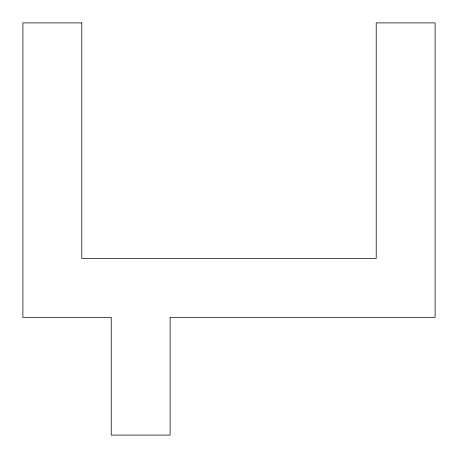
<?xml version="1.0" encoding="UTF-8"?>
<svg xmlns="http://www.w3.org/2000/svg" width="458" height="458" viewBox="0 0 458 458"><rect width="100%" height="100%" fill="white"/><g stroke="black" fill="none" stroke-linecap="round" stroke-linejoin="round"><path stroke-width="0.69" d="M81.787 22.9L22.9 22.9L22.9 317.331L111.231 317.331L111.231 435.1L170.113 435.1L170.113 317.331L435.1 317.331L435.1 22.9L376.213 22.9L376.213 258.444L81.787 258.444L81.787 22.9"/></g></svg>
